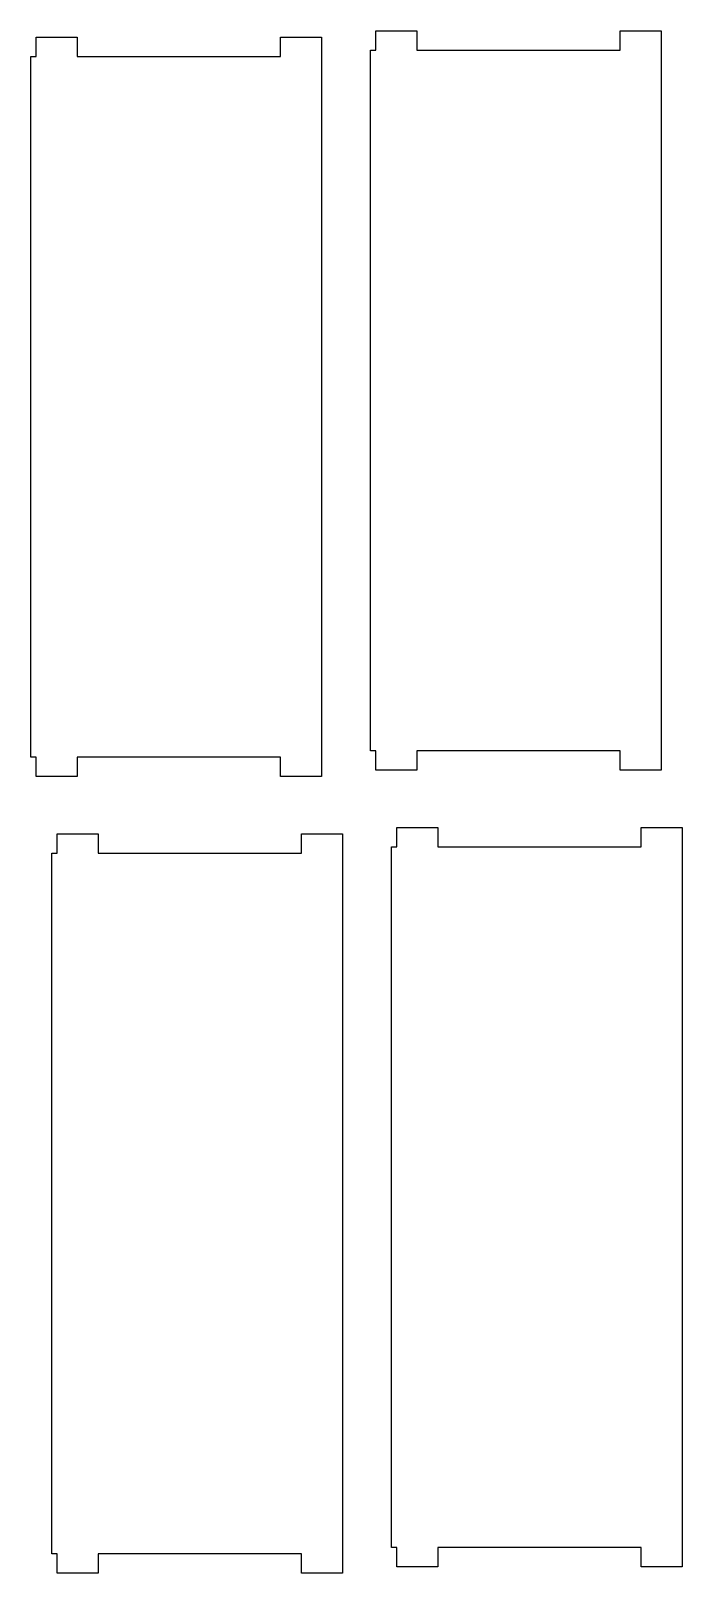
# Model space of a CAD drawing. Header units: millimetres. Extents: x 553 to 673, y 2047 to 2333.
import ezdxf

# ---------------------------------------------------------------- set-up
doc = ezdxf.new("R2010")
doc.units = ezdxf.units.MM

msp = doc.modelspace()

# ---------------------------------------------------------------- linework, layer by layer
for p, q in [((616.67, 2329.57), (616.67, 2333.17)), ((616.67, 2333.17), (624.27, 2333.17)), ((624.27, 2333.17), (624.27, 2329.57)), ((661.99, 2329.57), (661.99, 2333.17)), ((661.99, 2333.17), (669.59, 2333.17)), ((669.59, 2333.17), (669.59, 2329.57)), ((553.7, 2328.39), (553.7, 2331.99)), ((553.7, 2331.99), (561.3, 2331.99)), ((561.3, 2331.99), (561.3, 2328.39)), ((599.02, 2328.39), (599.02, 2331.99)), ((599.02, 2331.99), (606.62, 2331.99)), ((606.62, 2331.99), (606.62, 2328.39)), ((552.7, 2198.39), (552.7, 2328.39)), ((552.7, 2328.39), (553.7, 2328.39)), ((561.3, 2328.39), (599.02, 2328.39)), ((606.62, 2328.39), (606.62, 2198.39)), ((615.67, 2199.57), (615.67, 2329.57)), ((615.67, 2329.57), (616.67, 2329.57)), ((624.27, 2329.57), (661.99, 2329.57)), ((669.59, 2329.57), (669.59, 2199.57)), ((553.7, 2198.39), (552.7, 2198.39)), ((553.7, 2194.79), (553.7, 2198.39)), ((599.02, 2198.39), (561.3, 2198.39)), ((561.3, 2198.39), (561.3, 2194.79)), ((599.02, 2194.79), (599.02, 2198.39)), ((606.62, 2198.39), (606.62, 2194.79)), ((616.67, 2199.57), (615.67, 2199.57)), ((616.67, 2195.97), (616.67, 2199.57)), ((661.99, 2199.57), (624.27, 2199.57)), ((624.27, 2199.57), (624.27, 2195.97)), ((661.99, 2195.97), (661.99, 2199.57)), ((669.59, 2199.57), (669.59, 2195.97)), ((624.27, 2195.97), (616.67, 2195.97)), ((669.59, 2195.97), (661.99, 2195.97)), ((561.3, 2194.79), (553.7, 2194.79)), ((606.62, 2194.79), (599.02, 2194.79)), ((557.6, 2180.53), (557.6, 2184.13)), ((557.6, 2184.13), (565.2, 2184.13)), ((565.2, 2184.13), (565.2, 2180.53)), ((602.91, 2180.53), (602.91, 2184.13)), ((602.91, 2184.13), (610.51, 2184.13)), ((610.51, 2184.13), (610.51, 2180.53)), ((620.57, 2181.71), (620.57, 2185.31)), ((620.57, 2185.31), (628.17, 2185.31)), ((628.17, 2185.31), (628.17, 2181.71)), ((665.88, 2181.71), (665.88, 2185.31)), ((665.88, 2185.31), (673.48, 2185.31)), ((673.48, 2185.31), (673.48, 2181.71)), ((619.57, 2051.71), (619.57, 2181.71)), ((619.57, 2181.71), (620.57, 2181.71)), ((628.17, 2181.71), (665.88, 2181.71)), ((673.48, 2181.71), (673.48, 2051.71)), ((556.6, 2050.53), (556.6, 2180.53)), ((556.6, 2180.53), (557.6, 2180.53)), ((565.2, 2180.53), (602.91, 2180.53)), ((610.51, 2180.53), (610.51, 2050.53)), ((557.6, 2050.53), (556.6, 2050.53)), ((557.6, 2046.93), (557.6, 2050.53)), ((602.91, 2050.53), (565.2, 2050.53)), ((565.2, 2050.53), (565.2, 2046.93)), ((602.91, 2046.93), (602.91, 2050.53)), ((610.51, 2050.53), (610.51, 2046.93)), ((620.57, 2051.71), (619.57, 2051.71)), ((620.57, 2048.11), (620.57, 2051.71)), ((665.88, 2051.71), (628.17, 2051.71)), ((628.17, 2051.71), (628.17, 2048.11)), ((665.88, 2048.11), (665.88, 2051.71)), ((673.48, 2051.71), (673.48, 2048.11)), ((565.2, 2046.93), (557.6, 2046.93)), ((610.51, 2046.93), (602.91, 2046.93)), ((628.17, 2048.11), (620.57, 2048.11)), ((673.48, 2048.11), (665.88, 2048.11))]:
    msp.add_line(p, q)

doc.saveas('drawing.dxf')
